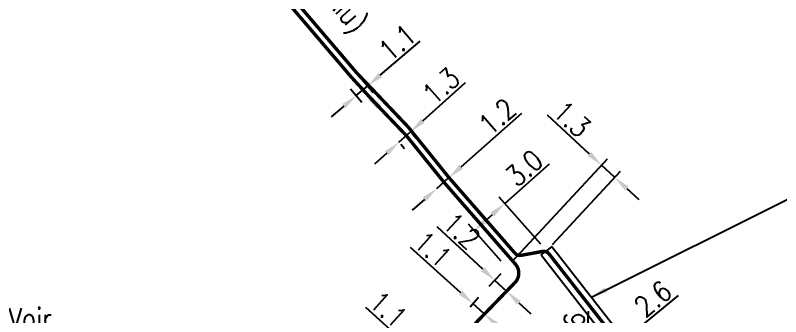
# Model space of a CAD drawing. Header units: millimetres. Extents: x 80000 to 81010, y 144000 to 145002.
# Drawn here: x 80734.9 to 80790.9, y 144627.1 to 144649.2 of the extents above; entities that cross this region are included whole.
import ezdxf
from ezdxf.enums import TextEntityAlignment as Align

# ---------------------------------------------------------------- set-up
doc = ezdxf.new("R2010")
doc.units = ezdxf.units.MM
doc.header["$PDMODE"] = 34
doc.linetypes.add('B_ST_AL', pattern=[2000, 1000, 1000])
doc.layers.get('0').update_dxf_attribs({"linetype": 'CONTINUOUS'})
doc.layers.get('Defpoints').update_dxf_attribs({"linetype": 'CONTINUOUS'})
for name, color, linetype in [('B_100', 3, 'CONTINUOUS'), ('B_300', 7, 'CONTINUOUS'), ('B_400', 7, 'CONTINUOUS')]:
    doc.layers.add(name, color=color, linetype=linetype)
doc.styles.add('M_ROMANS', font='ROMANS.shx', dxfattribs={"width": 0.75})
doc.styles.get("Standard").update_dxf_attribs({"font": 'romans.shx', "width": 0.85})
doc.dimstyles.get("Standard").update_dxf_attribs({"dimtxt": 1.5, "dimasz": 1.2, "dimexe": 0.625, "dimexo": 0.625, "dimgap": 0.25, "dimtad": 1, "dimdec": 1, "dimzin": 0, "dimdsep": 46, "dimtxsty": 'Standard', "dimcen": -0.5, "dimadec": 0, "dimazin": 0, "dimtfac": 1, "dimtdec": 1, "dimtmove": 0, "dimatfit": 3, "dimfxl": 0, "dimtolj": 1, "dimtzin": 0, "dimarcsym": 0})

# ---------------------------------------------------------------- blocks, each defined once
blk = doc.blocks.new('*D11')
at = {"layer": 'B_100', "color": 0, "linetype": 'Continuous', "lineweight": -2, "transparency": 16777216}
for p, q in [((80776.667, 144623.336), (80776.822, 144627.523)), ((80777.491, 144622.105), (80775.999, 144622.16)), ((80776.564, 144620.538), (80776.623, 144622.137)), ((80777.432, 144620.506), (80775.94, 144620.561)), ((80776.52, 144619.339), (80776.476, 144618.14))]:
    blk.add_line(p, q, dxfattribs=at)
at = {"layer": 'B_100', "color": 0, "linetype": 'Continuous', "transparency": 16777216}
for points in [[(80776.467, 144623.343), (80776.867, 144623.329), (80776.623, 144622.137)], [(80776.32, 144619.346), (80776.72, 144619.331), (80776.564, 144620.538)]]:
    blk.add_solid(points, dxfattribs=at)
at = {"layer": 'Defpoints', "color": 0, "linetype": 'Continuous', "transparency": 16777216}
for p in [(80776.623, 144622.137), (80778.115, 144622.082), (80778.056, 144620.483)]:
    blk.add_point(p, dxfattribs=at)
at = {"layer": 'B_100', "color": 0, "linetype": 'Continuous', "transparency": 16777216, "insert": (80775.767, 144626.066), "char_height": 1.5, "attachment_point": 5, "rotation": 87.8897}
blk.add_mtext('\\A1;1.6', dxfattribs=at)
blk = doc.blocks.new('*D14')
at = {"layer": 'B_100', "color": 0, "linetype": 'Continuous', "lineweight": -2, "transparency": 16777216}
for p, q in [((80767.484, 144628.876), (80763.801, 144632.176)), ((80768.175, 144627.849), (80768.794, 144628.54)), ((80769.196, 144627.341), (80768.377, 144628.075)), ((80768.994, 144627.115), (80769.614, 144627.806)), ((80770.09, 144626.54), (80770.984, 144625.739))]:
    blk.add_line(p, q, dxfattribs=at)
at = {"layer": 'B_100', "color": 0, "linetype": 'Continuous', "transparency": 16777216}
for points in [[(80767.617, 144629.025), (80767.35, 144628.727), (80768.377, 144628.075)], [(80770.224, 144626.689), (80769.957, 144626.391), (80769.196, 144627.341)]]:
    blk.add_solid(points, dxfattribs=at)
at = {"layer": 'Defpoints', "color": 0, "linetype": 'Continuous', "transparency": 16777216}
for p in [(80767.758, 144627.383), (80769.196, 144627.341), (80768.577, 144626.649)]:
    blk.add_point(p, dxfattribs=at)
at = {"layer": 'B_100', "color": 0, "linetype": 'Continuous', "transparency": 16777216, "insert": (80765.446, 144632.045), "char_height": 1.5, "attachment_point": 5, "rotation": 318.1352}
blk.add_mtext('\\A1;1.1', dxfattribs=at)
blk = doc.blocks.new('*D15')
at = {"layer": 'B_100', "color": 0, "linetype": 'Continuous', "lineweight": -2, "transparency": 16777216}
for p, q in [((80763.791, 144624.87), (80760.54, 144627.783)), ((80765.084, 144624.515), (80765.102, 144624.535)), ((80765.504, 144623.335), (80764.685, 144624.069)), ((80765.903, 144623.781), (80765.921, 144623.801)), ((80766.398, 144622.534), (80767.291, 144621.734))]:
    blk.add_line(p, q, dxfattribs=at)
at = {"layer": 'B_100', "color": 0, "linetype": 'Continuous', "transparency": 16777216}
for points in [[(80763.925, 144625.019), (80763.658, 144624.721), (80764.685, 144624.069)], [(80766.531, 144622.683), (80766.264, 144622.386), (80765.504, 144623.335)]]:
    blk.add_solid(points, dxfattribs=at)
at = {"layer": 'Defpoints', "color": 0, "linetype": 'Continuous', "transparency": 16777216}
for p in [(80764.667, 144624.05), (80765.486, 144623.316), (80765.504, 144623.335)]:
    blk.add_point(p, dxfattribs=at)
at = {"layer": 'B_100', "color": 0, "linetype": 'Continuous', "transparency": 16777216, "insert": (80762.185, 144627.652), "char_height": 1.5, "attachment_point": 5, "rotation": 318.1352}
blk.add_mtext('\\A1;1.1', dxfattribs=at)
blk = doc.blocks.new('*D18')
at = {"layer": 'B_100', "color": 0, "linetype": 'Continuous', "lineweight": -2, "transparency": 16777216}
for p, q in [((80769.097, 144630.593), (80765.762, 144633.684)), ((80770.423, 144630.259), (80769.552, 144629.319)), ((80770.857, 144628.961), (80769.977, 144629.777)), ((80771.303, 144629.443), (80770.432, 144628.503)), ((80771.737, 144628.145), (80772.617, 144627.33))]:
    blk.add_line(p, q, dxfattribs=at)
at = {"layer": 'B_100', "color": 0, "linetype": 'Continuous', "transparency": 16777216}
for points in [[(80769.233, 144630.74), (80768.961, 144630.446), (80769.977, 144629.777)], [(80771.873, 144628.292), (80771.601, 144627.999), (80770.857, 144628.961)]]:
    blk.add_solid(points, dxfattribs=at)
at = {"layer": 'Defpoints', "color": 0, "linetype": 'Continuous', "transparency": 16777216}
for p in [(80770.848, 144630.717), (80771.728, 144629.901), (80770.857, 144628.961)]:
    blk.add_point(p, dxfattribs=at)
at = {"layer": 'B_100', "color": 0, "linetype": 'Continuous', "transparency": 16777216, "insert": (80767.538, 144633.401), "char_height": 1.5, "attachment_point": 5, "rotation": 317.1678}
blk.add_mtext('\\A1;1.2', dxfattribs=at)
blk = doc.blocks.new('*D375')
at = {"layer": 'B_100', "color": 0, "linetype": 'Continuous', "lineweight": -2, "transparency": 16777216}
for p, q in [((80761.598, 144644.79), (80764.51, 144647.271)), ((80760.264, 144644.507), (80761.09, 144643.537)), ((80759.426, 144643.794), (80760.253, 144642.823)), ((80759.848, 144643.299), (80760.685, 144644.012)), ((80758.934, 144642.521), (80758.021, 144641.743))]:
    blk.add_line(p, q, dxfattribs=at)
at = {"layer": 'B_100', "color": 0, "linetype": 'Continuous', "transparency": 16777216}
for points in [[(80761.469, 144644.943), (80761.728, 144644.638), (80760.685, 144644.012)], [(80758.804, 144642.673), (80759.064, 144642.369), (80759.848, 144643.299)]]:
    blk.add_solid(points, dxfattribs=at)
at = {"layer": 'Defpoints', "color": 0, "linetype": 'Continuous', "transparency": 16777216}
for p in [(80759.858, 144644.983), (80759.021, 144644.269), (80760.685, 144644.012)]:
    blk.add_point(p, dxfattribs=at)
at = {"layer": 'B_100', "color": 0, "linetype": 'Continuous', "transparency": 16777216, "insert": (80762.863, 144647.181), "char_height": 1.5, "attachment_point": 5, "rotation": 40.4264}
blk.add_mtext('\\A1;1.1', dxfattribs=at)
blk = doc.blocks.new('*D376')
at = {"layer": 'B_100', "color": 0, "linetype": 'Continuous', "lineweight": -2, "transparency": 16777216}
for p, q in [((80764.71, 144641.46), (80767.825, 144644.262)), ((80762.964, 144639.888), (80763.818, 144640.657)), ((80763.955, 144640.505), (80764.237, 144640.192)), ((80763.1, 144639.736), (80763.382, 144639.423)), ((80762.072, 144639.085), (80761.18, 144638.282))]:
    blk.add_line(p, q, dxfattribs=at)
at = {"layer": 'B_100', "color": 0, "linetype": 'Continuous', "transparency": 16777216}
for points in [[(80764.577, 144641.608), (80764.844, 144641.311), (80763.818, 144640.657)], [(80761.938, 144639.234), (80762.205, 144638.936), (80762.964, 144639.888)]]:
    blk.add_solid(points, dxfattribs=at)
at = {"layer": 'Defpoints', "color": 0, "linetype": 'Continuous', "transparency": 16777216}
for p in [(80763.537, 144640.97), (80763.818, 144640.657), (80762.682, 144640.201)]:
    blk.add_point(p, dxfattribs=at)
at = {"layer": 'B_100', "color": 0, "linetype": 'Continuous', "transparency": 16777216, "insert": (80766.045, 144644.005), "char_height": 1.5, "attachment_point": 5, "rotation": 41.9809}
blk.add_mtext('\\A1;1.3', dxfattribs=at)
blk = doc.blocks.new('*D377')
at = {"layer": 'B_400', "color": 0, "linetype": 'Continuous', "lineweight": -2, "transparency": 16777216}
for p, q in [((80780.01, 144625.874), (80783.41, 144628.676)), ((80779.15, 144625.031), (80778.687, 144625.592)), ((80777.078, 144623.456), (80779.084, 144625.11)), ((80777.143, 144623.377), (80776.681, 144623.939)), ((80776.152, 144622.693), (80775.226, 144621.93))]:
    blk.add_line(p, q, dxfattribs=at)
at = {"layer": 'B_400', "color": 0, "linetype": 'Continuous', "transparency": 16777216}
for points in [[(80779.883, 144626.028), (80780.138, 144625.719), (80779.084, 144625.11)], [(80776.025, 144622.847), (80776.28, 144622.539), (80777.078, 144623.456)]]:
    blk.add_solid(points, dxfattribs=at)
at = {"layer": 'Defpoints', "color": 0, "linetype": 'Continuous', "transparency": 16777216}
for p in [(80779.084, 144625.11), (80779.547, 144624.549), (80777.541, 144622.895)]:
    blk.add_point(p, dxfattribs=at)
at = {"layer": 'B_400', "color": 0, "linetype": 'Continuous', "transparency": 16777216, "insert": (80781.55, 144628.439), "char_height": 1.5, "attachment_point": 5, "rotation": 39.5012}
blk.add_mtext('\\A1;2.6', dxfattribs=at)
blk = doc.blocks.new('*D408')
at = {"layer": 'B_400', "color": 0, "linetype": 'Continuous', "lineweight": -2, "transparency": 16777216}
for p, q in [((80776.909, 144639.02), (80773.837, 144641.868)), ((80771.273, 144631.175), (80778.214, 144638.663)), ((80778.742, 144637.32), (80777.789, 144638.204)), ((80774.188, 144632.408), (80779.167, 144637.779)), ((80779.622, 144636.505), (80780.503, 144635.689))]:
    blk.add_line(p, q, dxfattribs=at)
at = {"layer": 'B_400', "color": 0, "linetype": 'Continuous', "transparency": 16777216}
for points in [[(80777.045, 144639.167), (80776.773, 144638.873), (80777.789, 144638.204)], [(80779.758, 144636.651), (80779.487, 144636.358), (80778.742, 144637.32)]]:
    blk.add_solid(points, dxfattribs=at)
at = {"layer": 'Defpoints', "color": 0, "linetype": 'Continuous', "transparency": 16777216}
for p in [(80777.789, 144638.204), (80773.763, 144631.95), (80770.848, 144630.717)]:
    blk.add_point(p, dxfattribs=at)
at = {"layer": 'B_400', "color": 0, "linetype": 'Continuous', "transparency": 16777216, "insert": (80775.613, 144641.585), "char_height": 1.5, "attachment_point": 5, "rotation": 317.1678}
blk.add_mtext('\\A1;1.3', dxfattribs=at)
blk = doc.blocks.new('*D409')
at = {"layer": 'B_100', "color": 0, "linetype": 'Continuous', "lineweight": -2, "transparency": 16777216}
for p, q in [((80770.706, 144635.404), (80773.979, 144638.301)), ((80773.349, 144632.418), (80770.291, 144635.872)), ((80769.358, 144634.211), (80769.807, 144634.608)), ((80770.434, 144631.185), (80768.045, 144633.883))]:
    blk.add_line(p, q, dxfattribs=at)
at = {"layer": 'B_100', "color": 0, "linetype": 'Continuous', "transparency": 16777216}
for points in [[(80769.674, 144634.758), (80769.94, 144634.459), (80770.706, 144635.404)], [(80769.225, 144634.361), (80769.49, 144634.061), (80768.459, 144633.415)]]:
    blk.add_solid(points, dxfattribs=at)
at = {"layer": 'Defpoints', "color": 0, "linetype": 'Continuous', "transparency": 16777216}
for p in [(80770.706, 144635.404), (80773.763, 144631.95), (80770.848, 144630.717)]:
    blk.add_point(p, dxfattribs=at)
at = {"layer": 'B_100', "color": 0, "linetype": 'Continuous', "transparency": 16777216, "insert": (80772.129, 144637.999), "char_height": 1.5, "attachment_point": 5, "rotation": 41.517}
blk.add_mtext('\\A1;3.0', dxfattribs=at)
blk = doc.blocks.new('*D410')
at = {"layer": 'B_100', "color": 0, "linetype": 'Continuous', "lineweight": -2, "transparency": 16777216}
for p, q in [((80767.525, 144638.092), (80771.942, 144642.003)), ((80766.218, 144637.758), (80766.212, 144637.764)), ((80765.727, 144636.501), (80766.626, 144637.296)), ((80764.829, 144635.705), (80763.93, 144634.91))]:
    blk.add_line(p, q, dxfattribs=at)
at = {"layer": 'B_100', "color": 0, "linetype": 'Continuous', "transparency": 16777216}
for points in [[(80767.392, 144638.242), (80767.657, 144637.942), (80766.626, 144637.296)], [(80764.696, 144635.855), (80764.961, 144635.556), (80765.727, 144636.501)]]:
    blk.add_solid(points, dxfattribs=at)
at = {"layer": 'Defpoints', "color": 0, "linetype": 'Continuous', "transparency": 16777216}
for p in [(80766.626, 144637.296), (80766.632, 144637.29), (80765.727, 144636.501)]:
    blk.add_point(p, dxfattribs=at)
at = {"layer": 'B_100', "color": 0, "linetype": 'Continuous', "transparency": 16777216, "insert": (80770.16, 144641.761), "char_height": 1.5, "attachment_point": 5, "rotation": 41.517}
blk.add_mtext('\\A1;1.2', dxfattribs=at)
blk = doc.blocks.new('B_300_03')
at = {"color": 0, "linetype": 'Continuous'}
blk.add_solid([(-1, 0.75), (-1, 0), (1, 0.75), (1, 0)], dxfattribs=at)
at = {"color": 0, "linetype": 'Continuous', "style": 'M_ROMANS', "width": 0.75, "flags": 3}
for tag, p in [('DEF_LEG', (0, -4.25)), ('DEF_COUP', (0, -6.75)), ('DEF_TYPE', (0, -9.25))]:
    blk.add_attdef(tag, text='', height=1.2, dxfattribs=at).set_placement(p, align=Align.MIDDLE)

msp = doc.modelspace()

# ---------------------------------------------------------------- linework, layer by layer
at = {"layer": 'B_100', "linetype": 'B_ST_AL', "const_width": 0.25, "flags": 128}
for points in [[(80783.442, 144619.619), (80781.466, 144621.985), (80779.547, 144624.549), (80773.95, 144631.711, 0.278887), (80773.466, 144631.895), (80771.909, 144631.611, -0.264406), (80771.443, 144631.775), (80766.626, 144637.296), (80763.647, 144640.995), (80759.858, 144644.983), (80752.711, 144653.366), (80750.077, 144656.433), (80745.207, 144662.093), (80741.431, 144666.404), (80737.93, 144670.452), (80734.781, 144674.26), (80731.007, 144677.731), (80725.688, 144682.288), (80721.86, 144685.699), (80718.358, 144688.819, 0.369996), (80717.707, 144688.832), (80716.893, 144688.16, -0.372008), (80716.24, 144688.175), (80711.548, 144692.415, 0.401669), (80710.857, 144692.395), (80709.123, 144690.634, -0.409493), (80708.421, 144690.623), (80707.578, 144691.428)], [(80761.118, 144642.868), (80759.484, 144644.651), (80752.331, 144653.041), (80749.698, 144656.107), (80744.829, 144661.765), (80741.054, 144666.076), (80737.548, 144670.129), (80734.417, 144673.915), (80730.675, 144677.357), (80725.359, 144681.911), (80721.527, 144685.326), (80718.346, 144688.161, 0.369996), (80717.695, 144688.173), (80716.878, 144687.5, -0.372008), (80716.225, 144687.514), (80711.421, 144691.856, 0.40101), (80710.731, 144691.836), (80708.637, 144689.714, -0.40883), (80707.936, 144689.704), (80706.888, 144690.704)], [(80761.118, 144642.868), (80763.508, 144640.371), (80766.249, 144636.969), (80767.288, 144635.777), (80771.484, 144630.966, -0.389876), (80771.449, 144629.613), (80771.135, 144629.29), (80771.135, 144629.29), (80771.135, 144629.29), (80771.135, 144629.29, 0.664399), (80771.135, 144629.29), (80768.577, 144626.649), (80765.486, 144623.316), (80762.396, 144619.982), (80759.016, 144616.483), (80754.086, 144610.518, -0.543928), (80754.086, 144610.518), (80754.086, 144610.518), (80754.086, 144610.518)]]:
    msp.add_lwpolyline(points, format="xyb", dxfattribs=at)
at = {"layer": 'B_400', "color": 7}
for p, q in [((80773.369, 144631.642), (80773.763, 144631.95)), ((80774.157, 144632.258), (80773.763, 144631.95)), ((80774.157, 144632.258), (80779.941, 144624.857)), ((80773.369, 144631.642), (80779.153, 144624.241))]:
    msp.add_line(p, q, dxfattribs=at)

# ---------------------------------------------------------------- block references
at = {"layer": 'B_300', "linetype": 'ByBlock', "xscale": 0.5, "yscale": 0.5, "zscale": 0.5, "rotation": 314.3625337606189}
msp.add_blockref('B_300_03', (80761.07, 144642.648), dxfattribs=at)

# ---------------------------------------------------------------- texts
at = {"layer": 'B_100', "linetype": 'Continuous', "insert": (80752.786, 144657.9), "char_height": 1.5, "width": 15.01949, "attachment_point": 1, "rotation": 311.1533}
msp.add_mtext('2x(4x150 Alu)', dxfattribs=at)
at = {"layer": 'B_300', "linetype": 'Continuous', "insert": (80737.584, 144623.754), "char_height": 1.5, "attachment_point": 9}
msp.add_mtext('\\A1;Voir\\PEL078-147', dxfattribs=at)

# ---------------------------------------------------------------- dimensions: what is measured, and where the dimension line sits
at = {"layer": 'B_100', "linetype": 'Continuous'}
for base, p1, p2, angle, picture, middle, dimtype in [((80760.685, 144644.012), (80759.021, 144644.269), (80759.858, 144644.983), 40.4264, '*D375', (80763.511, 144646.42), 161), ((80770.706, 144635.404), (80770.848, 144630.717), (80773.763, 144631.95), 41.517, '*D409', (80772.791, 144637.25), 160), ((80770.857, 144628.961), (80770.848, 144630.717), (80771.728, 144629.901), 317.1678, '*D18', (80766.858, 144632.668), 160), ((80769.196, 144627.341), (80767.758, 144627.383), (80768.577, 144626.649), 318.1352, '*D14', (80764.778, 144631.3), 160), ((80765.504, 144623.335), (80764.667, 144624.05), (80765.486, 144623.316), 318.1352, '*D15', (80761.518, 144626.907), 160), ((80776.623, 144622.137), (80778.056, 144620.483), (80778.115, 144622.082), 87.8897, '*D11', (80776.767, 144626.029), 160)]:
    dim = msp.add_linear_dim(base=base, p1=p1, p2=p2, angle=angle, dimstyle='Standard', dxfattribs=at)
    dim.commit()
    dim.dimension.update_dxf_attribs({"geometry": picture, "text_midpoint": middle, "dimtype": dimtype})
for base, p1, p2, angle, text, picture, middle, dimtype in [((80763.818, 144640.657), (80762.682, 144640.201), (80763.537, 144640.97), 41.9809, '1.3', '*D376', (80766.714, 144643.262), 161), ((80766.626, 144637.296), (80765.727, 144636.501), (80766.632, 144637.29), 221.517, '1.2', '*D410', (80770.823, 144641.012), 160)]:
    dim = msp.add_linear_dim(base=base, p1=p1, p2=p2, angle=angle, text=text, dimstyle='Standard', dxfattribs=at)
    dim.commit()
    dim.dimension.update_dxf_attribs({"geometry": picture, "text_midpoint": middle, "dimtype": dimtype})
at = {"layer": 'B_400', "linetype": 'Continuous'}
for base, p1, p2, angle, picture, middle, dimtype in [((80777.789, 144638.204), (80773.763, 144631.95), (80770.848, 144630.717), 137.1678, '*D408', (80774.933, 144640.852), 160), ((80779.084, 144625.11), (80777.541, 144622.895), (80779.547, 144624.549), 39.5012, '*D377', (80782.186, 144627.667), 161)]:
    dim = msp.add_linear_dim(base=base, p1=p1, p2=p2, angle=angle, dimstyle='Standard', dxfattribs=at)
    dim.commit()
    dim.dimension.update_dxf_attribs({"geometry": picture, "text_midpoint": middle, "dimtype": dimtype})

# ---------------------------------------------------------------- leaders
msp.add_leader([(80777.049, 144628.557), (80792.19, 144636.118), (80793.39, 144636.118)], dimstyle='Standard', dxfattribs=at)

doc.saveas('drawing.dxf')
